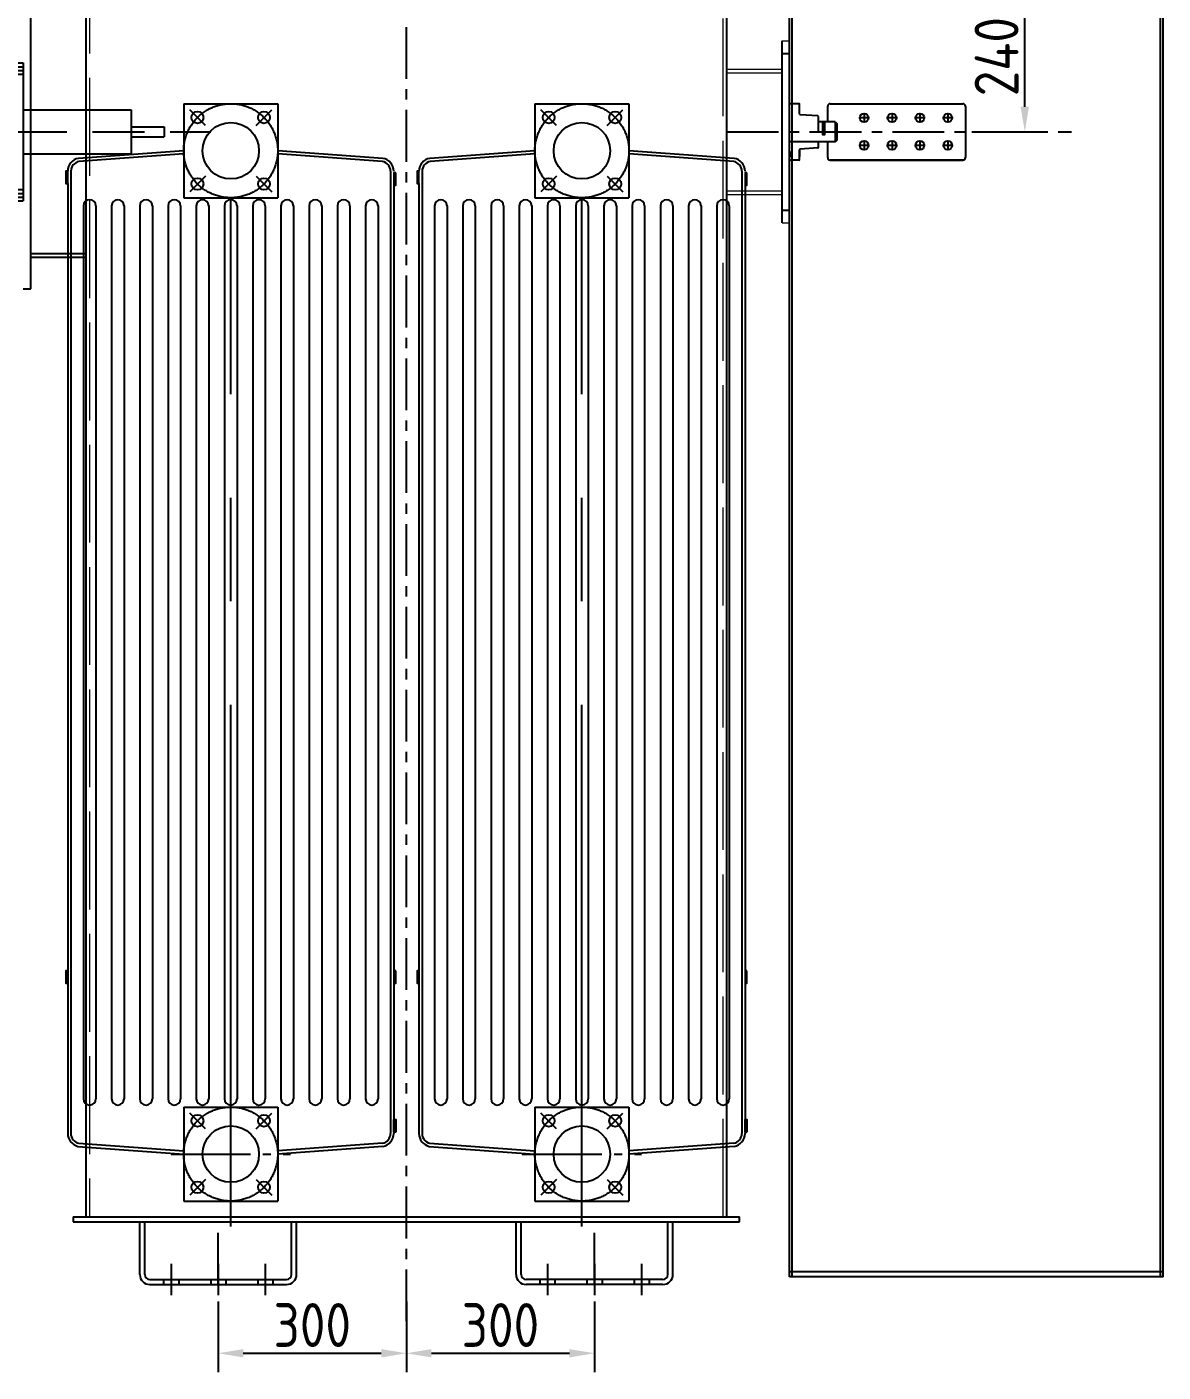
# Model space of a CAD drawing. Header units: millimetres. Extents: x 198976 to 421125, y -418833 to -203687.
# Drawn here: x 222311 to 224123, y -207219 to -205074 of the extents above; entities that cross this region are included whole.
import ezdxf

# ---------------------------------------------------------------- set-up
doc = ezdxf.new("R2010")
doc.units = ezdxf.units.MM
doc.header["$LTSCALE"] = 13
for name, pattern in [('ACAD_ISO02W100', [15, 12, -3]), ('CENTERX2', [101.6, 63.5, -12.7, 12.7, -12.7]), ('GEN7', [13.75, 9.75, -1.5, 1, -1.5]), ('HIDDEN', [9.525, 6.35, -3.175])]:
    doc.linetypes.add(name, pattern=pattern)
for name, color, linetype in [('1', 4, 'Continuous'), ('4', 2, 'HIDDEN'), ('7', 4, 'GEN7'), ('粗实线', 4, 'Continuous')]:
    doc.layers.add(name, color=color, linetype=linetype)
doc.layers.add('标注、文本', color=3, linetype='Continuous', lineweight=25)
doc.styles.get("Standard").update_dxf_attribs({"font": 'gbenor.shx', "bigfont": 'gbcbig.shx'})
doc.dimstyles.new('1-15', dxfattribs={"dimscale": 20, "dimtxt": 3.5, "dimasz": 2, "dimexe": 1.5, "dimexo": 0.5, "dimgap": 0.5, "dimtad": 1, "dimtoh": 1, "dimdec": 1, "dimdsep": 46, "dimtxsty": 'Standard', "dimcen": 2.5, "dimclrd": 3, "dimclre": 3, "dimclrt": 3, "dimadec": 0, "dimazin": 2, "dimtfac": 1, "dimtdec": 1, "dimtmove": 0, "dimatfit": 2, "dimfxl": 1, "dimarcsym": 0})

# ---------------------------------------------------------------- blocks, each defined once
blk = doc.blocks.new('125854215')
at = {"layer": '1', "color": 0}
for p, q in [((194866, -205179.6), (194866, -205399.6)), ((194866, -205179.6), (194878, -205179.6)), ((194878, -205179.6), (194878, -205399.6)), ((194242.7, -205199), (194229, -205254.2)), ((194248.8, -205195.6), (194247.4, -205195.6)), ((194253.8, -205200.5), (194253.8, -205289.6)), ((194330.6, -205199), (194316.9, -205240.1)), ((194336.7, -205195.6), (194335.3, -205195.6)), ((194341.6, -205200.5), (194341.6, -205289.6)), ((194418.5, -205199), (194404.8, -205240.1)), ((194424.6, -205195.6), (194423.2, -205195.6)), ((194429.5, -205200.5), (194429.5, -205289.6)), ((194506.3, -205199), (194492.6, -205240.1)), ((194512.4, -205195.6), (194511, -205195.6)), ((194517.4, -205200.5), (194517.4, -205289.6)), ((194594.2, -205199), (194580.5, -205240.1)), ((194600.3, -205195.6), (194598.9, -205195.6)), ((194605.3, -205200.5), (194605.3, -205289.6)), ((194682.1, -205199), (194668.4, -205240.1)), ((194688.2, -205195.6), (194686.8, -205195.6)), ((194693.1, -205200.5), (194693.1, -205289.6)), ((194770, -205199), (194756.3, -205240.1)), ((194776.1, -205195.6), (194774.7, -205195.6)), ((194781, -205200.5), (194781, -205289.6)), ((194866, -205194.6), (194866, -205384.6)), ((194278.8, -205240.1), (194285.9, -205213.1)), ((194290.7, -205209.4), (194291.9, -205209.4)), ((194291.9, -205369.8), (194291.9, -205209.4)), ((194366.6, -205240.1), (194373.8, -205213.1)), ((194378.6, -205209.4), (194379.7, -205209.4)), ((194379.7, -205369.8), (194379.7, -205209.4)), ((194454.5, -205240.1), (194461.7, -205213.1)), ((194466.5, -205209.4), (194467.6, -205209.4)), ((194467.6, -205369.8), (194467.6, -205209.4)), ((194542.4, -205240.1), (194549.6, -205213.1)), ((194554.4, -205209.4), (194555.5, -205209.4)), ((194555.5, -205369.8), (194555.5, -205209.4)), ((194630.3, -205240.1), (194637.4, -205213.1)), ((194642.2, -205209.4), (194643.4, -205209.4)), ((194643.4, -205369.8), (194643.4, -205209.4)), ((194718.1, -205240.1), (194725.3, -205213.1)), ((194730.1, -205209.4), (194731.3, -205209.4)), ((194731.3, -205369.8), (194731.3, -205209.4)), ((194806, -205240.1), (194813.2, -205213.1)), ((194818, -205209.4), (194819.1, -205209.4)), ((194819.1, -205369.8), (194819.1, -205209.4)), ((194081, -205249.6), (194081, -205329.6)), ((194086, -205244.6), (194166.5, -205244.6)), ((194166.5, -205244.6), (194166.5, -205334.6)), ((194166.5, -205244.6), (194218, -205254.2)), ((194278.8, -205240.1), (194253.8, -205240.1)), ((194278.8, -205339.1), (194278.8, -205240.1)), ((194316.9, -205240.1), (194291.9, -205240.1)), ((194316.9, -205339.1), (194316.9, -205240.1)), ((194366.6, -205240.1), (194341.6, -205240.1)), ((194366.6, -205339.1), (194366.6, -205240.1)), ((194404.8, -205240.1), (194379.7, -205240.1)), ((194404.8, -205339.1), (194404.8, -205240.1)), ((194454.5, -205240.1), (194429.5, -205240.1)), ((194454.5, -205339.1), (194454.5, -205240.1)), ((194492.6, -205240.1), (194467.6, -205240.1)), ((194492.6, -205240.1), (194467.6, -205240.1)), ((194492.6, -205339.1), (194492.6, -205240.1)), ((194542.4, -205240.1), (194517.4, -205240.1)), ((194542.4, -205339.1), (194542.4, -205240.1)), ((194580.5, -205240.1), (194555.5, -205240.1)), ((194580.5, -205339.1), (194580.5, -205240.1)), ((194630.3, -205240.1), (194605.3, -205240.1)), ((194630.3, -205339.1), (194630.3, -205240.1)), ((194668.4, -205240.1), (194643.4, -205240.1)), ((194668.4, -205339.1), (194668.4, -205240.1)), ((194718.1, -205240.1), (194693.1, -205240.1)), ((194718.1, -205339.1), (194718.1, -205240.1)), ((194756.3, -205240.1), (194731.3, -205240.1)), ((194756.3, -205339.1), (194756.3, -205240.1)), ((194806, -205240.1), (194781, -205240.1)), ((194806, -205339.1), (194806, -205240.1)), ((194866, -205240.1), (194823.1, -205240.1)), ((194229, -205254.2), (194218, -205254.2)), ((194229, -205325.1), (194229, -205254.2)), ((194878, -205254.6), (195050, -205254.6)), ((195050, -205254.6), (195050, -205324.6)), ((194253.8, -205378.7), (194253.8, -205289.6)), ((194341.6, -205378.7), (194341.6, -205289.6)), ((194429.5, -205378.7), (194429.5, -205289.6)), ((194517.4, -205378.7), (194517.4, -205289.6)), ((194605.3, -205378.7), (194605.3, -205289.6)), ((194693.1, -205378.7), (194693.1, -205289.6)), ((194781, -205378.7), (194781, -205289.6)), ((195050, -205281.6), (195103, -205281.6)), ((195103, -205281.6), (195103, -205297.6)), ((195050, -205297.6), (195103, -205297.6)), ((194086, -205334.6), (194166.5, -205334.6)), ((194166.5, -205334.6), (194218, -205325.1)), ((194229, -205325.1), (194218, -205325.1)), ((194242.7, -205380.3), (194229, -205325.1)), ((194878, -205324.6), (195050, -205324.6)), ((194278.8, -205339.1), (194253.8, -205339.1)), ((194278.8, -205339.1), (194285.9, -205366.1)), ((194316.9, -205339.1), (194291.9, -205339.1)), ((194330.6, -205380.3), (194316.9, -205339.1)), ((194366.6, -205339.1), (194341.6, -205339.1)), ((194366.6, -205339.1), (194373.8, -205366.1)), ((194404.8, -205339.1), (194379.7, -205339.1)), ((194418.5, -205380.3), (194404.8, -205339.1)), ((194454.5, -205339.1), (194429.5, -205339.1)), ((194454.5, -205339.1), (194461.7, -205366.1)), ((194492.6, -205339.1), (194467.6, -205339.1)), ((194492.6, -205339.1), (194467.6, -205339.1)), ((194506.3, -205380.3), (194492.6, -205339.1)), ((194542.4, -205339.1), (194517.4, -205339.1)), ((194542.4, -205339.1), (194549.6, -205366.1)), ((194580.5, -205339.1), (194555.5, -205339.1)), ((194594.2, -205380.3), (194580.5, -205339.1)), ((194630.3, -205339.1), (194605.3, -205339.1)), ((194630.3, -205339.1), (194637.4, -205366.1)), ((194668.4, -205339.1), (194643.4, -205339.1)), ((194682.1, -205380.3), (194668.4, -205339.1)), ((194718.1, -205339.1), (194693.1, -205339.1)), ((194718.1, -205339.1), (194725.3, -205366.1)), ((194756.3, -205339.1), (194731.3, -205339.1)), ((194770, -205380.3), (194756.3, -205339.1)), ((194806, -205339.1), (194781, -205339.1)), ((194806, -205339.1), (194813.2, -205366.1)), ((194866, -205339.1), (194823.1, -205339.1)), ((194290.7, -205369.8), (194291.9, -205369.8)), ((194378.6, -205369.8), (194379.7, -205369.8)), ((194466.5, -205369.8), (194467.6, -205369.8)), ((194554.4, -205369.8), (194555.5, -205369.8)), ((194642.2, -205369.8), (194643.4, -205369.8)), ((194730.1, -205369.8), (194731.3, -205369.8)), ((194818, -205369.8), (194819.1, -205369.8)), ((194248.8, -205383.7), (194247.4, -205383.7)), ((194336.7, -205383.7), (194335.3, -205383.7)), ((194424.6, -205383.7), (194423.2, -205383.7)), ((194512.4, -205383.7), (194511, -205383.7)), ((194600.3, -205383.7), (194598.9, -205383.7)), ((194688.2, -205383.7), (194686.8, -205383.7)), ((194776.1, -205383.7), (194774.7, -205383.7)), ((194866, -205399.6), (194878, -205399.6))]:
    blk.add_line(p, q, dxfattribs=at)
for centre in [(194097, -205267.1), (194141.5, -205267.1), (194097, -205312.1), (194141.5, -205312.1)]:
    blk.add_circle(centre, 7, dxfattribs=at)
for centre, start, end in [((194086, -205249.6), 90, 180), ((194086, -205329.6), 180, 270)]:
    blk.add_arc(centre, 5, start, end, dxfattribs=at)
for centre, major_axis, start_param, end_param in [((194247.4, -205200.5), (-3.5, -3.5), 3.926991, 5.176036), ((194248.8, -205200.5), (-3.5, -3.5), 2.356194, 3.926991), ((194335.3, -205200.5), (-3.5, -3.5), 3.926991, 5.176036), ((194336.7, -205200.5), (-3.5, -3.5), 2.356194, 3.926991), ((194423.2, -205200.5), (-3.5, -3.5), 3.926991, 5.176036), ((194424.6, -205200.5), (-3.5, -3.5), 2.356194, 3.926991), ((194511, -205200.5), (-3.5, -3.5), 3.926991, 5.176036), ((194512.4, -205200.5), (-3.5, -3.5), 2.356194, 3.926991), ((194598.9, -205200.5), (-3.5, -3.5), 3.926991, 5.176036), ((194600.3, -205200.5), (-3.5, -3.5), 2.356194, 3.926991), ((194686.8, -205200.5), (-3.5, -3.5), 3.926991, 5.176036), ((194688.2, -205200.5), (-3.5, -3.5), 2.356194, 3.926991), ((194774.7, -205200.5), (-3.5, -3.5), 3.926991, 5.176036), ((194776.1, -205200.5), (-3.5, -3.5), 2.356194, 3.926991), ((194290.7, -205214.4), (-3.5, 3.5), 5.497787, 6.808483), ((194378.6, -205214.4), (-3.5, 3.5), 5.497787, 6.808483), ((194466.5, -205214.4), (-3.5, 3.5), 5.497787, 6.808483), ((194554.4, -205214.4), (-3.5, 3.5), 5.497787, 6.808483), ((194642.2, -205214.4), (-3.5, 3.5), 5.497787, 6.808483), ((194730.1, -205214.4), (-3.5, 3.5), 5.497787, 6.808483), ((194818, -205214.4), (-3.5, 3.5), 5.497787, 6.808483), ((194248.8, -205378.7), (-3.5, -3.5), 0.785398, 2.356194), ((194290.7, -205364.9), (-3.5, -3.5), -0.525298, 0.785398), ((194336.7, -205378.7), (-3.5, -3.5), 0.785398, 2.356194), ((194378.6, -205364.9), (-3.5, -3.5), -0.525298, 0.785398), ((194424.6, -205378.7), (-3.5, -3.5), 0.785398, 2.356194), ((194466.5, -205364.9), (-3.5, -3.5), -0.525298, 0.785398), ((194512.4, -205378.7), (-3.5, -3.5), 0.785398, 2.356194), ((194554.4, -205364.9), (-3.5, -3.5), -0.525298, 0.785398), ((194600.3, -205378.7), (-3.5, -3.5), 0.785398, 2.356194), ((194642.2, -205364.9), (-3.5, -3.5), -0.525298, 0.785398), ((194688.2, -205378.7), (-3.5, -3.5), 0.785398, 2.356194), ((194730.1, -205364.9), (-3.5, -3.5), -0.525298, 0.785398), ((194776.1, -205378.7), (-3.5, -3.5), 0.785398, 2.356194), ((194818, -205364.9), (-3.5, -3.5), -0.525298, 0.785398), ((194247.4, -205378.7), (-3.5, 3.5), 1.107149, 2.356194), ((194335.3, -205378.7), (-3.5, 3.5), 1.107149, 2.356194), ((194423.2, -205378.7), (-3.5, 3.5), 1.107149, 2.356194), ((194511, -205378.7), (-3.5, 3.5), 1.107149, 2.356194), ((194598.9, -205378.7), (-3.5, 3.5), 1.107149, 2.356194), ((194686.8, -205378.7), (-3.5, 3.5), 1.107149, 2.356194), ((194774.7, -205378.7), (-3.5, 3.5), 1.107149, 2.356194)]:
    blk.add_ellipse(centre, major_axis=major_axis, ratio=1, start_param=start_param, end_param=end_param, dxfattribs=at)
at = {"layer": '4', "color": 1}
for p, q in [((194866, -205185.6), (194878, -205185.6)), ((194866, -205191.6), (194878, -205191.6)), ((194866, -205197.6), (194878, -205197.6)), ((194084.4, -205267.1), (194151.9, -205267.1)), ((194097, -205252.4), (194097, -205326.9)), ((194141.5, -205252.4), (194141.5, -205326.9)), ((193998.1, -205289.6), (195177, -205289.6)), ((194083.9, -205312.1), (194151.4, -205312.1)), ((194866, -205381.6), (194878, -205381.6)), ((194866, -205387.6), (194878, -205387.6)), ((194866, -205393.6), (194878, -205393.6))]:
    blk.add_line(p, q, dxfattribs=at)
blk = doc.blocks.new('*D841')
at = {"layer": 'Defpoints', "color": 0, "transparency": 16777216}
for p in [(223807.5, -205001.2), (223902.2, -205001.2), (223807.5, -205241.2)]:
    blk.add_point(p, dxfattribs=at)
at = {"layer": '标注、文本', "color": 3, "lineweight": -2, "transparency": 16777216}
for p, q in [((223817.5, -205001.2), (223932.2, -205001.2)), ((223902.2, -205201.2), (223902.2, -205041.2)), ((223817.5, -205241.2), (223932.2, -205241.2))]:
    blk.add_line(p, q, dxfattribs=at)
at = {"layer": '标注、文本', "color": 3, "transparency": 16777216}
for points in [[(223895.5, -205041.2), (223908.8, -205041.2), (223902.2, -205001.2)], [(223895.5, -205201.2), (223908.8, -205201.2), (223902.2, -205241.2)]]:
    blk.add_solid(points, dxfattribs=at)
at = {"layer": '标注、文本', "color": 3, "transparency": 16777216, "insert": (223857.2, -205121.2), "char_height": 70, "attachment_point": 5, "rotation": 90}
blk.add_mtext('240', dxfattribs=at)
blk = doc.blocks.new('*D842')
at = {"layer": 'Defpoints', "color": 0, "transparency": 16777216}
for p in [(222616.1, -207096.2), (222916.1, -207096.2), (222916.1, -207188.9)]:
    blk.add_point(p, dxfattribs=at)
at = {"layer": '标注、文本', "color": 3, "lineweight": -2, "transparency": 16777216}
for p, q in [((222616.1, -207106.2), (222616.1, -207218.9)), ((222916.1, -207106.2), (222916.1, -207218.9)), ((222656.1, -207188.9), (222876.1, -207188.9))]:
    blk.add_line(p, q, dxfattribs=at)
at = {"layer": '标注、文本', "color": 3, "transparency": 16777216}
for points in [[(222656.1, -207182.3), (222656.1, -207195.6), (222616.1, -207188.9)], [(222876.1, -207182.3), (222876.1, -207195.6), (222916.1, -207188.9)]]:
    blk.add_solid(points, dxfattribs=at)
at = {"layer": '标注、文本', "color": 3, "transparency": 16777216, "insert": (222766.1, -207143.9), "char_height": 70, "attachment_point": 5}
blk.add_mtext('300', dxfattribs=at)
blk = doc.blocks.new('*D843')
at = {"layer": 'Defpoints', "color": 0, "transparency": 16777216}
for p in [(223216.1, -207096.2), (222916.1, -207137.8), (223216.1, -207188.9)]:
    blk.add_point(p, dxfattribs=at)
at = {"layer": '标注、文本', "color": 3, "lineweight": -2, "transparency": 16777216}
for p, q in [((223216.1, -207106.2), (223216.1, -207218.9)), ((222916.1, -207147.8), (222916.1, -207218.9)), ((222956.1, -207188.9), (223176.1, -207188.9))]:
    blk.add_line(p, q, dxfattribs=at)
at = {"layer": '标注、文本', "color": 3, "transparency": 16777216}
for points in [[(222956.1, -207182.3), (222956.1, -207195.6), (222916.1, -207188.9)], [(223176.1, -207182.3), (223176.1, -207195.6), (223216.1, -207188.9)]]:
    blk.add_solid(points, dxfattribs=at)
at = {"layer": '标注、文本', "color": 3, "transparency": 16777216, "insert": (223066.1, -207143.9), "char_height": 70, "attachment_point": 5}
blk.add_mtext('300', dxfattribs=at)

msp = doc.modelspace()

# ---------------------------------------------------------------- linework, layer by layer
at = {"layer": '1', "color": 1, "linetype": 'CENTERX2', "lineweight": -3, "ltscale": 0.1}
for p, q in [((222916.08, -207137.83), (222916.08, -204754.27)), ((223654.07, -205218.72), (223637.88, -205218.72)), ((223654.17, -205218.72), (223637.98, -205218.72)), ((223645.97, -205211.24), (223645.97, -205226.19)), ((223698.57, -205218.72), (223682.38, -205218.72)), ((223698.67, -205218.72), (223682.48, -205218.72)), ((223690.47, -205211.24), (223690.47, -205226.19)), ((223743.07, -205218.72), (223726.88, -205218.72)), ((223743.17, -205218.72), (223726.98, -205218.72)), ((223734.97, -205211.24), (223734.97, -205226.19)), ((223787.57, -205218.72), (223771.38, -205218.72)), ((223787.67, -205218.72), (223771.48, -205218.72)), ((223779.47, -205211.24), (223779.47, -205226.19)), ((223427.08, -205241.21), (223976.58, -205241.21)), ((223654.07, -205262.72), (223637.88, -205262.72)), ((223654.17, -205262.72), (223637.98, -205262.72)), ((223645.97, -205255.24), (223645.97, -205270.19)), ((223698.57, -205262.72), (223682.38, -205262.72)), ((223698.67, -205262.72), (223682.48, -205262.72)), ((223690.47, -205255.24), (223690.47, -205270.19)), ((223743.07, -205262.72), (223726.88, -205262.72)), ((223743.17, -205262.72), (223726.98, -205262.72)), ((223734.97, -205255.24), (223734.97, -205270.19)), ((223787.57, -205262.72), (223771.38, -205262.72)), ((223787.67, -205262.72), (223771.48, -205262.72)), ((223779.47, -205255.24), (223779.47, -205270.19)), ((222616.08, -207079.21), (222616.08, -206979.21)), ((223216.08, -207079.21), (223216.08, -206979.21)), ((222541.08, -207046.21), (222541.08, -207096.21)), ((222616.08, -207046.21), (222616.08, -207096.21)), ((222691.08, -207046.21), (222691.08, -207096.21)), ((223141.08, -207046.21), (223141.08, -207096.21)), ((223216.08, -207046.21), (223216.08, -207096.21)), ((223291.08, -207046.21), (223291.08, -207096.21))]:
    msp.add_line(p, q, dxfattribs=at)
at = {"layer": '1'}
for p, q in [((222561.08, -205196.21), (222711.08, -205196.21)), ((222561.08, -205196.21), (222561.08, -205346.21)), ((222711.08, -205196.21), (222711.08, -205346.21)), ((223121.08, -205196.21), (223271.08, -205196.21)), ((223121.08, -205196.21), (223121.08, -205346.21)), ((223271.08, -205196.21), (223271.08, -205346.21)), ((222561.08, -205271.21), (222393.46, -205283.4)), ((222878.69, -205283.4), (222711.08, -205271.21)), ((223121.08, -205271.21), (222953.46, -205283.4)), ((223438.69, -205283.4), (223271.08, -205271.21)), ((222561.08, -205276.25), (222393.94, -205288.37)), ((222878.05, -205288.36), (222711.08, -205276.25)), ((223121.08, -205276.25), (222953.94, -205288.37)), ((223438.05, -205288.36), (223271.08, -205276.25)), ((222381.08, -205303.78), (222381.08, -206838.64)), ((222891.08, -205303.78), (222891.08, -206838.64)), ((222941.08, -205303.78), (222941.08, -206838.64)), ((223451.08, -205303.78), (223451.08, -206838.64)), ((222376.08, -205323.74), (222376.08, -206838.64)), ((222896.08, -205326.29), (222896.08, -206838.64)), ((222936.08, -205323.74), (222936.08, -206838.64)), ((223456.08, -205326.29), (223456.08, -206838.64)), ((222561.08, -205346.21), (222711.08, -205346.21)), ((223121.08, -205346.21), (223271.08, -205346.21)), ((222401.08, -205359.3), (222401.08, -206783.11)), ((222421.08, -205359.3), (222421.08, -206783.11)), ((222446.08, -205359.3), (222446.08, -206783.11)), ((222466.08, -205359.3), (222466.08, -206783.11)), ((222491.08, -205359.3), (222491.08, -206783.11)), ((222511.08, -205359.3), (222511.08, -206783.11)), ((222536.08, -205359.3), (222536.08, -206783.11)), ((222556.08, -205359.3), (222556.08, -206783.11)), ((222581.08, -205359.3), (222581.08, -206783.11)), ((222601.08, -205359.3), (222601.08, -206783.11)), ((222626.08, -205359.3), (222626.08, -206783.11)), ((222646.08, -205359.3), (222646.08, -206783.11)), ((222671.08, -205359.3), (222671.08, -206783.11)), ((222691.08, -205359.3), (222691.08, -206783.11)), ((222716.08, -205359.3), (222716.08, -206783.11)), ((222736.08, -205359.3), (222736.08, -206783.11)), ((222761.08, -205359.3), (222761.08, -206783.11)), ((222781.08, -205359.3), (222781.08, -206783.11)), ((222806.08, -205359.3), (222806.08, -206783.11)), ((222826.08, -205359.3), (222826.08, -206783.11)), ((222851.08, -205359.3), (222851.08, -206783.11)), ((222871.08, -205359.3), (222871.08, -206783.11)), ((222961.08, -205359.3), (222961.08, -206783.11)), ((222981.08, -205359.3), (222981.08, -206783.11)), ((223006.08, -205359.3), (223006.08, -206783.11)), ((223026.08, -205359.3), (223026.08, -206783.11)), ((223051.08, -205359.3), (223051.08, -206783.11)), ((223071.08, -205359.3), (223071.08, -206783.11)), ((223096.08, -205359.3), (223096.08, -206783.11)), ((223116.08, -205359.3), (223116.08, -206783.11)), ((223141.08, -205359.3), (223141.08, -206783.11)), ((223161.08, -205359.3), (223161.08, -206783.11)), ((223186.08, -205359.3), (223186.08, -206783.11)), ((223206.08, -205359.3), (223206.08, -206783.11)), ((223231.08, -205359.3), (223231.08, -206783.11)), ((223251.08, -205359.3), (223251.08, -206783.11)), ((223276.08, -205359.3), (223276.08, -206783.11)), ((223296.08, -205359.3), (223296.08, -206783.11)), ((223321.08, -205359.3), (223321.08, -206783.11)), ((223341.08, -205359.3), (223341.08, -206783.11)), ((223366.08, -205359.3), (223366.08, -206783.11)), ((223386.08, -205359.3), (223386.08, -206783.11)), ((223411.08, -205359.3), (223411.08, -206783.11)), ((223431.08, -205359.3), (223431.08, -206783.11)), ((222561.08, -206796.21), (222711.08, -206796.21)), ((222561.08, -206796.21), (222561.08, -206946.21)), ((222711.08, -206796.21), (222711.08, -206946.21)), ((223121.08, -206796.21), (223271.08, -206796.21)), ((223121.08, -206796.21), (223121.08, -206946.21)), ((223271.08, -206796.21), (223271.08, -206946.21)), ((222392.3, -206858.93), (222561.08, -206871.21)), ((222393.17, -206853.98), (222561.08, -206866.16)), ((222878.05, -206854.05), (222711.08, -206866.16)), ((222878.69, -206858.95), (222711.08, -206871.21)), ((222952.3, -206858.93), (223121.08, -206871.21)), ((222953.17, -206853.98), (223121.08, -206866.16)), ((223438.05, -206854.05), (223271.08, -206866.16)), ((223438.69, -206858.95), (223271.08, -206871.21)), ((222561.08, -206946.21), (222711.08, -206946.21)), ((223121.08, -206946.21), (223271.08, -206946.21))]:
    msp.add_line(p, q, dxfattribs=at)
at = {"layer": '1', "color": 1, "linetype": 'CENTERX2', "lineweight": -3}
for p, q in [((222595.73, -205230.86), (222570.68, -205205.81)), ((222676.42, -205230.86), (222701.47, -205205.81)), ((223155.73, -205230.86), (223130.68, -205205.81)), ((223236.42, -205230.86), (223261.47, -205205.81)), ((222595.73, -205311.55), (222570.68, -205336.6)), ((222676.42, -205311.55), (222701.47, -205336.6)), ((223155.73, -205311.55), (223130.68, -205336.6)), ((223236.42, -205311.55), (223261.47, -205336.6)), ((222636.08, -206980.21), (222636.08, -205346.21)), ((223196.08, -206980.21), (223196.08, -205346.21)), ((222595.73, -206830.86), (222570.68, -206805.81)), ((222676.42, -206830.86), (222701.47, -206805.81)), ((223155.73, -206830.86), (223130.68, -206805.81)), ((223236.42, -206830.86), (223261.47, -206805.81)), ((222595.73, -206911.55), (222570.68, -206936.6)), ((222676.42, -206911.55), (222701.47, -206936.6)), ((223155.73, -206911.55), (223130.68, -206936.6)), ((223236.42, -206911.55), (223261.47, -206936.6))]:
    msp.add_line(p, q, dxfattribs=at)
at = {"layer": '1'}
for points in [[(223580.08, -205225.76), (223583.08, -205225.76), (223583.08, -205245.76), (223580.08, -205245.76)], [(222376.08, -205303.74), (222373.08, -205303.74), (222373.08, -205323.74), (222376.08, -205323.74)], [(222899.08, -205306.29), (222896.08, -205306.29), (222896.08, -205326.29), (222899.08, -205326.29)], [(222936.08, -205303.74), (222933.08, -205303.74), (222933.08, -205323.74), (222936.08, -205323.74)], [(223459.08, -205306.29), (223456.08, -205306.29), (223456.08, -205326.29), (223459.08, -205326.29)], [(222376.08, -206578.86), (222373.08, -206578.86), (222373.08, -206598.86), (222376.08, -206598.86)], [(222899.08, -206578.86), (222896.08, -206578.86), (222896.08, -206598.86), (222899.08, -206598.86)], [(222936.08, -206578.86), (222933.08, -206578.86), (222933.08, -206598.86), (222936.08, -206598.86)], [(223459.08, -206578.86), (223456.08, -206578.86), (223456.08, -206598.86), (223459.08, -206598.86)], [(222899.08, -206836.12), (222896.08, -206836.12), (222896.08, -206816.12), (222899.08, -206816.12)], [(223459.08, -206836.12), (223456.08, -206836.12), (223456.08, -206816.12), (223459.08, -206816.12)]]:
    msp.add_lwpolyline(points, close=True, dxfattribs=at)
at = {"layer": '1', "color": 1, "linetype": 'CENTERX2', "lineweight": -3}
for centre in [(222636.08, -205271.21), (223196.08, -205271.21), (222636.08, -206871.21), (223196.08, -206871.21)]:
    msp.add_circle(centre, 75, dxfattribs=at)
at = {"layer": '1'}
for centre, radius in [((222583.04, -205218.17), 9.5), ((222636.08, -205271.21), 45), ((222689.11, -205218.17), 9.5), ((223143.04, -205218.17), 9.5), ((223196.08, -205271.21), 45), ((223249.11, -205218.17), 9.5), ((222583.04, -205324.24), 9.5), ((222689.11, -205324.24), 9.5), ((223143.04, -205324.24), 9.5), ((223249.11, -205324.24), 9.5), ((222583.04, -206818.17), 9.5), ((222689.11, -206818.17), 9.5), ((223143.04, -206818.17), 9.5), ((223249.11, -206818.17), 9.5), ((222636.08, -206871.21), 45), ((223196.08, -206871.21), 45), ((222583.04, -206924.24), 9.5), ((222689.11, -206924.24), 9.5), ((223143.04, -206924.24), 9.5), ((223249.11, -206924.24), 9.5)]:
    msp.add_circle(centre, radius, dxfattribs=at)
for centre, radius, start, end in [((222397.21, -205304.21), 21.14, 100.22256, 178.8366), ((222397.27, -205304.22), 16.2, 101.83421, 178.41698), ((222874.93, -205304.21), 16.15, 1.53239, 78.87253), ((222874.94, -205304.2), 21.14, 1.15935, 79.78149), ((222957.21, -205304.21), 21.14, 100.22256, 178.8366), ((222957.27, -205304.22), 16.2, 101.83421, 178.41698), ((223434.93, -205304.21), 16.15, 1.53239, 78.87253), ((223434.94, -205304.2), 21.14, 1.15935, 79.78149), ((222411.08, -205359.3), 10, 0, 180), ((222456.08, -205359.3), 10, 0, 180), ((222501.08, -205359.3), 10, 0, 180), ((222546.08, -205359.3), 10, 0, 180), ((222591.08, -205359.3), 10, 0, 180), ((222636.08, -205359.3), 10, 0, 180), ((222681.08, -205359.3), 10, 0, 180), ((222726.08, -205359.3), 10, 0, 180), ((222771.08, -205359.3), 10, 0, 180), ((222816.08, -205359.3), 10, 0, 180), ((222861.08, -205359.3), 10, 0, 180), ((222971.08, -205359.3), 10, 0, 180), ((223016.08, -205359.3), 10, 0, 180), ((223061.08, -205359.3), 10, 0, 180), ((223106.08, -205359.3), 10, 0, 180), ((223151.08, -205359.3), 10, 0, 180), ((223196.08, -205359.3), 10, 0, 180), ((223241.08, -205359.3), 10, 0, 180), ((223286.08, -205359.3), 10, 0, 180), ((223331.08, -205359.3), 10, 0, 180), ((223376.08, -205359.3), 10, 0, 180), ((223421.08, -205359.3), 10, 0, 180), ((222411.08, -206783.11), 10, 180, 0), ((222456.08, -206783.11), 10, 180, 0), ((222501.08, -206783.11), 10, 180, 0), ((222546.08, -206783.11), 10, 180, 0), ((222591.08, -206783.11), 10, 180, 0), ((222636.08, -206783.11), 10, 180, 0), ((222681.08, -206783.11), 10, 180, 0), ((222726.08, -206783.11), 10, 180, 0), ((222771.08, -206783.11), 10, 180, 0), ((222816.08, -206783.11), 10, 180, 0), ((222861.08, -206783.11), 10, 180, 0), ((222971.08, -206783.11), 10, 180, 0), ((223016.08, -206783.11), 10, 180, 0), ((223061.08, -206783.11), 10, 180, 0), ((223106.08, -206783.11), 10, 180, 0), ((223151.08, -206783.11), 10, 180, 0), ((223196.08, -206783.11), 10, 180, 0), ((223241.08, -206783.11), 10, 180, 0), ((223286.08, -206783.11), 10, 180, 0), ((223331.08, -206783.11), 10, 180, 0), ((223376.08, -206783.11), 10, 180, 0), ((223421.08, -206783.11), 10, 180, 0), ((222397.59, -206838.06), 21.53, 181.52341, 255.74959), ((222397.58, -206838.07), 16.52, 181.9696, 254.51304), ((222874.93, -206838.2), 16.15, 281.12747, 358.46761), ((222875.08, -206838.26), 21, 279.89497, 358.97371), ((222957.59, -206838.06), 21.53, 181.52341, 255.74959), ((222957.58, -206838.07), 16.52, 181.9696, 254.51304), ((223434.93, -206838.2), 16.15, 281.12747, 358.46761), ((223435.08, -206838.26), 21, 279.89497, 358.97371)]:
    msp.add_arc(centre, radius, start, end, dxfattribs=at)
at = {"layer": '4', "color": 1, "ltscale": 5}
for p, q in [((223515.08, -205116.21), (223527.08, -205116.21)), ((223515.08, -205116.21), (223527.08, -205116.21)), ((223515.08, -205366.21), (223527.08, -205366.21))]:
    msp.add_line(p, q, dxfattribs=at)
at = {"layer": '7', "color": 1}
for p, q in [((222636.08, -206986.6), (222636.08, -206779.72)), ((223196.08, -206986.6), (223196.08, -206779.72)), ((222541.02, -206871.21), (222731.13, -206871.21)), ((223101.02, -206871.21), (223291.13, -206871.21))]:
    msp.add_line(p, q, dxfattribs=at)
at = {"layer": '标注、文本'}
for p, q in [((222405.08, -204765.21), (222405.08, -206971.21)), ((223427.08, -206971.21), (223427.08, -204765.21)), ((222317.08, -205491.21), (222317.08, -204991.21)), ((223527.08, -205386.21), (223527.08, -204997.21)), ((223527.08, -207067.21), (223527.08, -204997.21)), ((223531.08, -207067.21), (223531.08, -204997.21)), ((224118.71, -207067.21), (224118.71, -204997.21)), ((224122.71, -207067.21), (224122.71, -204997.21)), ((223515.08, -205386.21), (223515.08, -205096.21)), ((222317.08, -205435.21), (222405.08, -205435.21)), ((222317.08, -205441.21), (222405.08, -205441.21)), ((222305.08, -205491.21), (222317.08, -205491.21)), ((222385.08, -206971.21), (223447.08, -206971.21)), ((222385.08, -206971.21), (222385.08, -206979.21)), ((222385.08, -206979.21), (223447.08, -206979.21)), ((222385.08, -206979.21), (222776.08, -206979.21)), ((222491.08, -207063.21), (222491.08, -206979.21)), ((222499.08, -207063.21), (222499.08, -206979.21)), ((222733.08, -207063.21), (222733.08, -206979.21)), ((222741.08, -207063.21), (222741.08, -206979.21)), ((223091.08, -207063.21), (223091.08, -206979.21)), ((223099.08, -207063.21), (223099.08, -206979.21)), ((223333.08, -207063.21), (223333.08, -206979.21)), ((223341.08, -207063.21), (223341.08, -206979.21)), ((223447.08, -206979.21), (223447.08, -206971.21)), ((222507.08, -207071.21), (222725.08, -207071.21)), ((222529.08, -207071.21), (222529.08, -207079.21)), ((222553.08, -207071.21), (222553.08, -207079.21)), ((222604.08, -207071.21), (222604.08, -207079.21)), ((222628.08, -207071.21), (222628.08, -207079.21)), ((222679.08, -207071.21), (222679.08, -207079.21)), ((222703.08, -207071.21), (222703.08, -207079.21)), ((223325.08, -207071.21), (223107.08, -207071.21)), ((223129.08, -207071.21), (223129.08, -207079.21)), ((223153.08, -207071.21), (223153.08, -207079.21)), ((223204.08, -207071.21), (223204.08, -207079.21)), ((223228.08, -207071.21), (223228.08, -207079.21)), ((223279.08, -207071.21), (223279.08, -207079.21)), ((223303.08, -207071.21), (223303.08, -207079.21)), ((224122.71, -207059.21), (223527.08, -207059.21)), ((224122.71, -207067.21), (223527.08, -207067.21)), ((222507.08, -207079.21), (222725.08, -207079.21)), ((223325.08, -207079.21), (223107.08, -207079.21))]:
    msp.add_line(p, q, dxfattribs=at)
at = {"layer": '标注、文本', "color": 2, "linetype": 'ACAD_ISO02W100', "lineweight": 13}
for p, q in [((222411.08, -204765.21), (222411.08, -206971.21)), ((223421.08, -206971.21), (223421.08, -204765.21)), ((223515.08, -205096.21), (223527.08, -205096.21)), ((223427.08, -205141.21), (223515.08, -205141.21)), ((223427.08, -205147.21), (223515.08, -205147.21)), ((223427.08, -205335.21), (223515.08, -205335.21)), ((223427.08, -205341.21), (223515.08, -205341.21)), ((223515.08, -205386.21), (223527.08, -205386.21))]:
    msp.add_line(p, q, dxfattribs=at)
at = {"layer": '标注、文本'}
for centre, radius, start, end in [((222507.08, -207063.21), 16, 180, 270), ((222507.08, -207063.21), 8, 180, 270), ((222725.08, -207063.21), 16, 270, 0), ((222725.08, -207063.21), 8, 270, 0), ((223107.08, -207063.21), 16, 180, 270), ((223107.08, -207063.21), 8, 180, 270), ((223325.08, -207063.21), 16, 270, 0), ((223325.08, -207063.21), 8, 270, 0)]:
    msp.add_arc(centre, radius, start, end, dxfattribs=at)
at = {"layer": '粗实线'}
for p, q in [((223527.08, -205241.21), (223527.08, -205197.21)), ((223527.08, -205241.21), (223527.08, -205197.21)), ((223527.08, -205241.21), (223527.08, -205201.21)), ((223527.08, -205241.21), (223527.08, -205201.21)), ((223527.08, -205241.22), (223527.08, -205201.23)), ((223527.08, -205241.22), (223527.08, -205201.23)), ((223542.08, -205196.21), (223528.08, -205196.21)), ((223543.08, -205212.77), (223543.08, -205197.21)), ((223543.08, -205212.78), (223543.08, -205202.21)), ((223543.08, -205212.79), (223543.08, -205202.22)), ((223588.08, -205225.23), (223588.08, -205200.23)), ((223588.08, -205225.23), (223588.08, -205200.23)), ((223592.08, -205196.23), (223803.57, -205196.22)), ((223807.47, -205200.22), (223807.47, -205282.22)), ((223572.14, -205215.65), (223544.01, -205213.78)), ((223572.14, -205215.66), (223544.01, -205213.79)), ((223573.08, -205241.21), (223573.08, -205216.65)), ((223573.08, -205241.22), (223573.08, -205216.66)), ((223600.08, -205225.23), (223573.08, -205225.23)), ((223600.08, -205225.23), (223603.08, -205228.23)), ((223600.08, -205225.23), (223600.08, -205257.23)), ((223600.08, -205225.23), (223603.08, -205228.23)), ((223600.08, -205225.23), (223600.08, -205257.23)), ((223603.08, -205254.23), (223603.08, -205228.23)), ((223603.08, -205254.23), (223603.08, -205228.23)), ((223600.08, -205257.23), (223527.08, -205257.23)), ((223543.08, -205285.21), (223543.08, -205269.64)), ((223543.08, -205269.65), (223543.08, -205280.21)), ((223543.08, -205269.66), (223543.08, -205280.23)), ((223572.14, -205266.78), (223544.01, -205268.65)), ((223572.14, -205266.79), (223544.01, -205268.66)), ((223573.08, -205265.78), (223573.08, -205257.21)), ((223573.08, -205265.79), (223573.08, -205257.23)), ((223588.08, -205282.23), (223588.08, -205257.23)), ((223600.08, -205257.23), (223603.08, -205254.23)), ((223600.08, -205257.23), (223603.08, -205254.23)), ((223529.13, -205274.41), (223528.58, -205274.41)), ((223528.58, -205275.36), (223529.13, -205275.36)), ((223528.58, -205275.36), (223529.13, -205275.36)), ((223529.13, -205277.3), (223528.58, -205277.3)), ((223528.58, -205278.25), (223529.13, -205278.25)), ((223528.58, -205278.25), (223529.13, -205278.25)), ((223529.13, -205280.2), (223528.58, -205280.2)), ((223529.13, -205272.47), (223529.13, -205274.41)), ((223529.13, -205275.36), (223529.13, -205277.3)), ((223529.13, -205278.25), (223529.13, -205280.2)), ((223542.08, -205286.21), (223529.56, -205286.21)), ((223803.81, -205286.21), (223592.08, -205286.23)), ((223592.08, -205286.23), (223803.81, -205286.21))]:
    msp.add_line(p, q, dxfattribs=at)
for centre in [(223645.97, -205218.69), (223690.47, -205218.69), (223734.97, -205218.69), (223779.47, -205218.69), (223645.97, -205262.69), (223690.47, -205262.69), (223734.97, -205262.69), (223779.47, -205262.69)]:
    msp.add_circle(centre, 7, dxfattribs=at)
for centre, radius, start, end in [((223528.08, -205197.21), 1, 90, 180), ((223542.08, -205197.21), 1, 0, 90), ((223592.08, -205200.23), 4, 90, 180), ((223803.47, -205200.22), 4, 0, 90), ((223544.08, -205212.77), 1, 180, 266.18593), ((223544.08, -205212.78), 1, 180, 266.18593), ((223544.08, -205212.79), 1, 180, 266.18593), ((223572.08, -205216.65), 1, 0, 86.18593), ((223572.08, -205216.66), 1, 0, 86.18593), ((223544.08, -205269.64), 1, 93.81407, 180), ((223544.08, -205269.65), 1, 93.81407, 180), ((223544.08, -205269.66), 1, 93.81407, 180), ((223572.08, -205265.78), 1, 273.81407, 0), ((223572.08, -205265.79), 1, 273.81407, 0), ((223529.56, -205285.21), 1, 180, 270), ((223542.08, -205285.21), 1, 270, 0), ((223592.08, -205282.23), 4, 180, 270), ((223803.47, -205282.22), 4, 270, 0)]:
    msp.add_arc(centre, radius, start, end, dxfattribs=at)

# ---------------------------------------------------------------- block references
at = {"layer": '标注、文本'}
msp.add_blockref('125854215', (27427.08, 48.41), dxfattribs=at)

# ---------------------------------------------------------------- dimensions: what is measured, and where the dimension line sits
dim = msp.add_aligned_dim(p1=(223807.47, -205241.22), p2=(223807.47, -205001.21), distance=-94.69, dimstyle='1-15', dxfattribs=at)
dim.commit()
dim.dimension.update_dxf_attribs({"geometry": '*D841', "text_midpoint": (223857.17, -205121.21)})
for base, p1, p2, picture, middle in [((222916.08, -207188.94), (222616.08, -207096.21), (222916.08, -207096.21), '*D842', (222766.08, -207143.94)), ((223216.08, -207188.94), (222916.08, -207137.83), (223216.08, -207096.21), '*D843', (223066.08, -207143.94))]:
    dim = msp.add_linear_dim(base=base, p1=p1, p2=p2, dimstyle='1-15', dxfattribs=at)
    dim.commit()
    dim.dimension.update_dxf_attribs({"geometry": picture, "text_midpoint": middle})

doc.saveas('drawing.dxf')
